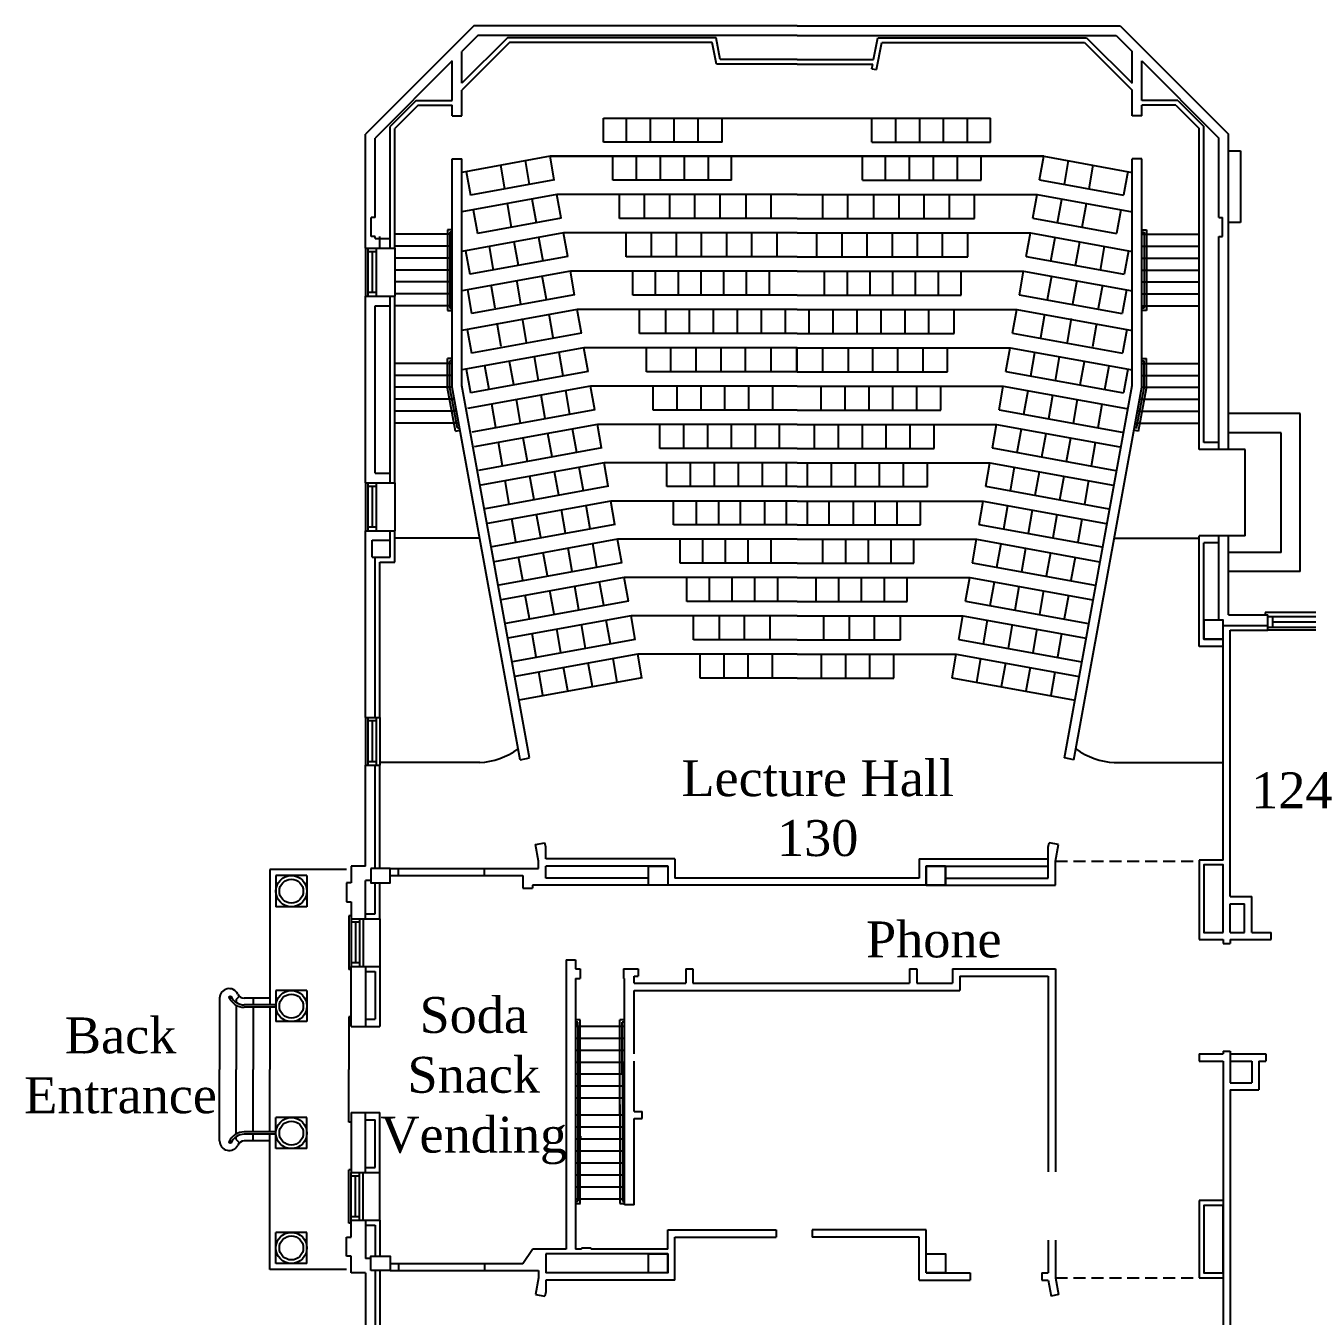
# Model space of a CAD drawing. Extents: x 214 to 3024, y 95 to 2621.
# Drawn here: x 214 to 1284, y 1152 to 2230 of the extents above; entities that cross this region are included whole.
import ezdxf

# ---------------------------------------------------------------- set-up
doc = ezdxf.new("R2010")
doc.units = 0
doc.header["$LTSCALE"] = 40
doc.header["$MEASUREMENT"] = 0
doc.linetypes.add('HIDDEN', pattern=[0.375, 0.25, -0.125])
doc.layers.get('0').update_dxf_attribs({"linetype": 'CONTINUOUS'})
for name, color, linetype in [('A-FLOR-STRS', 1, 'CONTINUOUS'), ('A-GLAZ', 4, 'CONTINUOUS'), ('A-STRS-RAIL', 1, 'CONTINUOUS'), ('A-WALL', 14, 'CONTINUOUS'), ('S-COLS', 7, 'CONTINUOUS')]:
    doc.layers.add(name, color=color, linetype=linetype)
doc.styles.add('SIMPLEX', font='simplex', dxfattribs={"height": 23})

# ---------------------------------------------------------------- blocks, each defined once
blk = doc.blocks.new('WDO')
at = {"layer": 'A-GLAZ'}
for p, q in [((2696.3, 464.4), (2694.4, 464.4)), ((2696.3, 405.8), (2696.3, 464.4)), ((2681.4, 408.1), (2681.4, 462.1)), ((2683.6, 408.1), (2683.6, 462.1)), ((2683.6, 458.1), (2692.6, 458.1)), ((2688.1, 412.1), (2688.1, 458.1)), ((2692.6, 408.1), (2692.6, 462.1)), ((2683.6, 412.1), (2692.6, 412.1)), ((2694.4, 405.8), (2696.3, 405.8))]:
    blk.add_line(p, q, dxfattribs=at)
at = {"layer": 'A-WALL'}
for p, q in [((2681.4, 462.1), (2694.4, 462.1)), ((2681.4, 408.1), (2694.4, 408.1))]:
    blk.add_line(p, q, dxfattribs=at)

msp = doc.modelspace()

# ---------------------------------------------------------------- linework, layer by layer
msp.add_line((628.9, 1196), (636.9, 1208))
at = {"layer": 'A-FLOR-STRS'}
for p, q in [((565.9, 2056), (521.9, 2056)), ((569.9, 2056), (552, 2056)), ((1145.9, 2056), (1193.9, 2056)), ((569.9, 2046), (521.9, 2046)), ((1145.9, 2046), (1193.9, 2046)), ((569.9, 2036), (521.9, 2036)), ((1145.9, 2036), (1193.9, 2036)), ((569.9, 2026), (521.9, 2026)), ((1145.9, 2026), (1193.9, 2026)), ((569.9, 2016), (521.9, 2016)), ((569.9, 2006), (521.9, 2006)), ((1145.9, 2016), (1193.9, 2016)), ((1145.9, 2006), (1193.9, 2006)), ((569.9, 1996), (521.9, 1996)), ((1145.9, 1996), (1193.9, 1996)), ((569.9, 1948), (521.9, 1948)), ((1145.9, 1948), (1193.9, 1948)), ((569.9, 1938), (521.9, 1938)), ((1145.9, 1938), (1193.9, 1938)), ((569.9, 1928), (521.9, 1928)), ((1145.9, 1928), (1193.9, 1928)), ((571.7, 1918), (521.9, 1918)), ((1144.1, 1918), (1193.9, 1918)), ((573.5, 1908), (521.9, 1908)), ((575.3, 1898), (521.9, 1898)), ((1140.4, 1898), (1193.9, 1898)), ((1142.3, 1908), (1193.9, 1908)), ((1278.4, 1906), (1218.4, 1906)), ((1278.4, 1774), (1278.4, 1906)), ((1262.4, 1890), (1218.4, 1890)), ((1262.4, 1790), (1262.4, 1890)), ((1232.4, 1876), (1218.4, 1876)), ((1232.4, 1804), (1232.4, 1876)), ((592.8, 1802), (521.9, 1802)), ((1123, 1802), (1193.9, 1802)), ((1232.4, 1804), (1218.4, 1804)), ((1262.4, 1790), (1218.4, 1790)), ((1278.4, 1774), (1218.4, 1774)), ((592.8, 1614.6), (509.4, 1614.6)), ((1123, 1614.6), (1213.9, 1614.6)), ((375.4, 1417.6), (375.4, 1358)), ((417.4, 1417.6), (396, 1417.6)), ((403.4, 1417.6), (403.4, 1412)), ((389.4, 1411.7), (389.4, 1358)), ((403.4, 1410), (403.4, 1358)), ((676.7, 1399.5), (672.9, 1399.5)), ((674.7, 1397.5), (672.9, 1397.5)), ((713.9, 1394), (672.9, 1394)), ((713.9, 1384), (672.9, 1384)), ((713.9, 1374), (672.9, 1374)), ((713.9, 1364), (672.9, 1364)), ((375.4, 1298.3), (375.4, 1358)), ((389.4, 1304.3), (389.4, 1358)), ((403.4, 1305.9), (403.4, 1358)), ((713.9, 1354), (672.9, 1354)), ((713.9, 1344), (672.9, 1344)), ((713.9, 1334), (672.9, 1334)), ((672.9, 1320), (713.9, 1320)), ((672.9, 1310), (713.9, 1310)), ((417.4, 1298.3), (396, 1298.3)), ((403.4, 1298.3), (403.4, 1303.9)), ((672.9, 1300), (713.9, 1300)), ((672.9, 1296.9), (672.9, 1208)), ((672.9, 1290), (713.9, 1290)), ((672.9, 1280), (713.9, 1280)), ((672.9, 1270), (713.9, 1270)), ((672.9, 1260), (713.9, 1260)), ((672.9, 1250), (713.9, 1250))]:
    msp.add_line(p, q, dxfattribs=at)
for centre, radius, start, end in [((590, 1673.2), 58.7, 272.7325, 306.3663), ((1125.8, 1673.2), 58.7, 233.6337, 267.2675), ((1125.8, 1673.2), 58.7, 233.6337, 267.2675), ((383.4, 1417.6), 8, 25.3769, 180), ((383.4, 1298.3), 8, 180, 334.6231)]:
    msp.add_arc(centre, radius, start, end, dxfattribs=at)
at = {"layer": 'A-GLAZ'}
for p, q in [((497.4, 2044.2), (497.4, 2004.2)), ((499.4, 2044.2), (499.4, 2004.2)), ((506.4, 2041.2), (499.4, 2041.2)), ((502.9, 2041.2), (502.9, 2007.2)), ((506.4, 2044.2), (506.4, 2004.2)), ((521.9, 2044.2), (521.9, 2004.2)), ((506.4, 2007.2), (499.4, 2007.2)), ((497.4, 1848.2), (497.4, 1808.2)), ((499.4, 1848.2), (499.4, 1808.2)), ((506.4, 1845.2), (499.4, 1845.2)), ((502.9, 1845.2), (502.9, 1811.2)), ((506.4, 1848.2), (506.4, 1808.2)), ((521.9, 1848.2), (521.9, 1808.2)), ((506.4, 1811.2), (499.4, 1811.2)), ((497.4, 1652.2), (497.4, 1612.2)), ((499.4, 1652.2), (499.4, 1612.2)), ((506.4, 1652.2), (506.4, 1612.2)), ((509.4, 1652.2), (509.4, 1612.2)), ((506.4, 1649.2), (499.4, 1649.2)), ((502.9, 1649.2), (502.9, 1615.2)), ((506.4, 1615.2), (499.4, 1615.2)), ((483.4, 1486.3), (483.4, 1441.6)), ((485.4, 1486.3), (483.4, 1486.3)), ((485.4, 1484), (485.4, 1444)), ((492.4, 1481), (485.4, 1481)), ((488.9, 1481), (488.9, 1447)), ((492.4, 1484), (492.4, 1444)), ((495.4, 1484), (495.4, 1444)), ((509.4, 1484), (509.4, 1444)), ((492.4, 1447), (485.4, 1447)), ((485.4, 1441.6), (483.4, 1441.6)), ((483.4, 1229.6), (483.4, 1274.3)), ((485.4, 1274.3), (483.4, 1274.3)), ((485.4, 1232), (485.4, 1272)), ((492.4, 1269), (485.4, 1269)), ((488.9, 1235), (488.9, 1269)), ((492.4, 1232), (492.4, 1272)), ((495.4, 1232), (495.4, 1272)), ((509.4, 1232), (509.4, 1272)), ((485.4, 1229.6), (483.4, 1229.6)), ((492.4, 1235), (485.4, 1235))]:
    msp.add_line(p, q, dxfattribs=at)
at = {"layer": 'A-STRS-RAIL'}
for p, q in [((565.9, 2059.7), (565.9, 1992.2)), ((569.9, 2059.7), (565.9, 2059.7)), ((1145.9, 2059.7), (1149.9, 2059.7)), ((1149.9, 2059.7), (1149.9, 1992.2)), ((565.9, 2057.7), (565.9, 1994.2)), ((567.9, 2057.7), (567.9, 1994.2)), ((569.9, 2057.7), (567.9, 2057.7)), ((1145.9, 2057.7), (1147.9, 2057.7)), ((1147.9, 2057.7), (1147.9, 1994.2)), ((1149.9, 2057.7), (1149.9, 1994.2)), ((565.9, 1992.2), (569.9, 1992.2)), ((567.9, 1994.2), (569.9, 1994.2)), ((1147.9, 1994.2), (1145.9, 1994.2)), ((1149.9, 1992.2), (1145.9, 1992.2)), ((565.9, 1928), (565.9, 1952.1)), ((569.9, 1952.1), (565.9, 1952.1)), ((1145.9, 1952.1), (1149.9, 1952.1)), ((1149.9, 1928), (1149.9, 1952.1)), ((567.9, 1928), (567.9, 1950.1)), ((569.9, 1950.1), (567.9, 1950.1)), ((1145.9, 1950.1), (1147.9, 1950.1)), ((1147.9, 1928), (1147.9, 1950.1)), ((572.5, 1891.4), (566, 1927.3)), ((574.1, 1893.8), (567.9, 1927.6)), ((1141.7, 1893.8), (1147.9, 1927.6)), ((1143.3, 1891.4), (1149.8, 1927.3)), ((572.5, 1891.4), (576.4, 1892.2)), ((574.1, 1893.8), (576, 1894.1)), ((1143.3, 1891.4), (1139.4, 1892.2)), ((1141.7, 1893.8), (1139.7, 1894.1)), ((389.4, 1416.4), (392, 1419.2)), ((389.4, 1416.4), (389.4, 1414)), ((422.4, 1412), (396, 1412)), ((422.4, 1410), (396, 1410)), ((674.7, 1394), (674.7, 1397.5)), ((674.9, 1394), (674.9, 1248)), ((676.7, 1246), (676.7, 1399.5)), ((709.9, 1320), (709.9, 1399.5)), ((713.9, 1399.5), (709.9, 1399.5)), ((711.9, 1354.7), (711.9, 1397.5)), ((713.9, 1397.5), (711.9, 1397.5)), ((712, 1364), (712, 1248)), ((710, 1328.7), (710, 1246)), ((422.4, 1305.9), (396, 1305.9)), ((389.4, 1299.5), (389.4, 1301.9)), ((389.4, 1299.5), (392, 1296.7)), ((422.4, 1303.9), (396, 1303.9)), ((672.9, 1248), (674.9, 1248)), ((672.9, 1246), (676.9, 1246)), ((710, 1246), (713.9, 1246)), ((712, 1248), (713.9, 1248))]:
    msp.add_line(p, q, dxfattribs=at)
for centre in [(384.3, 1418.4), (384.3, 1297.5)]:
    msp.add_circle(centre, 1, dxfattribs=at)
for centre, radius, start, end in [((396, 1424), 14, 205.3769, 270), ((396, 1424), 12, 205.3769, 270), ((396, 1423.6), 6, 205.3769, 270), ((396, 1291.9), 14, 90, 154.6231), ((396, 1291.9), 12, 90, 154.6231), ((396, 1292.3), 6, 90, 154.6231)]:
    msp.add_arc(centre, radius, start, end, dxfattribs=at)
at = {"layer": 'A-WALL'}
for p, q in [((587.9, 2230), (497.4, 2139.6)), ((591.2, 2222), (577.9, 2208.7)), ((857.9, 2230), (587.9, 2230)), ((857.9, 2222), (591.2, 2222)), ((857.9, 2230), (1127.9, 2230)), ((857.9, 2222), (1124.6, 2222)), ((1124.6, 2222), (1137.9, 2208.7)), ((1127.9, 2230), (1218.4, 2139.6)), ((616, 2220), (577.9, 2182)), ((617.6, 2216), (577.9, 2176.3)), ((790.4, 2220), (616, 2220)), ((787.1, 2216), (617.6, 2216)), ((790.5, 2198), (787.1, 2216)), ((793.8, 2202), (790.4, 2220)), ((921.9, 2202), (925.4, 2220)), ((924.3, 2193.4), (928.7, 2216)), ((925.4, 2220), (1099.8, 2220)), ((928.7, 2216), (1098.2, 2216)), ((1098.2, 2216), (1137.9, 2176.3)), ((1099.8, 2220), (1137.9, 2182)), ((569.9, 2200.7), (505.4, 2136.2)), ((569.9, 2167.7), (569.9, 2200.7)), ((577.9, 2182), (577.9, 2208.7)), ((857.9, 2202), (793.8, 2202)), ((857.9, 2202), (921.9, 2202)), ((1137.9, 2182), (1137.9, 2208.7)), ((1145.9, 2200.7), (1210.4, 2136.2)), ((1145.9, 2167.7), (1145.9, 2200.7)), ((857.9, 2198), (790.5, 2198)), ((857.9, 2198), (921.2, 2198)), ((920.4, 2194.1), (921.2, 2198)), ((920.4, 2194.1), (924.3, 2193.4)), ((539.7, 2167.7), (517.9, 2145.9)), ((539.7, 2167.7), (569.9, 2167.7)), ((577.9, 2154.9), (577.9, 2176.3)), ((1137.9, 2154.9), (1137.9, 2176.3)), ((1176.1, 2167.7), (1145.9, 2167.7)), ((1176.1, 2167.7), (1197.9, 2145.9)), ((541.4, 2163.7), (521.9, 2144.3)), ((541.4, 2163.7), (569.9, 2163.7)), ((569.9, 2154.9), (569.9, 2163.7)), ((1145.9, 2154.9), (1145.9, 2163.7)), ((1174.4, 2163.7), (1145.9, 2163.7)), ((1174.4, 2163.7), (1193.9, 2144.3)), ((517.9, 2044.2), (517.9, 2145.9)), ((569.9, 2154.9), (577.9, 2154.9)), ((1145.9, 2154.9), (1137.9, 2154.9)), ((1197.9, 1882), (1197.9, 2145.9)), ((497.4, 2044.2), (497.4, 2139.6)), ((505.4, 2070), (505.4, 2136.2)), ((521.9, 2044.2), (521.9, 2144.3)), ((1193.9, 1876), (1193.9, 2144.3)), ((1210.4, 2070), (1210.4, 2136.2)), ((1218.4, 1876), (1218.4, 2139.6)), ((1218.4, 2125.7), (1228.4, 2125.7)), ((1228.4, 2125.7), (1228.4, 2065.7)), ((569.9, 2118.9), (577.9, 2118.9)), ((1145.9, 2118.9), (1137.9, 2118.9)), ((505.4, 2070), (502.2, 2070)), ((502.2, 2054), (502.2, 2070)), ((1210.4, 2070), (1213.5, 2070)), ((1213.5, 2054), (1213.5, 2070)), ((1228.4, 2065.7), (1218.4, 2065.7)), ((505.4, 2054), (502.2, 2054)), ((505.4, 2052.2), (505.4, 2054)), ((505.4, 2052.2), (517.9, 2052.2)), ((509.4, 2044.2), (509.4, 2054)), ((1210.4, 1876), (1210.4, 2054)), ((1210.4, 2054), (1213.5, 2054)), ((497.4, 2044.2), (521.9, 2044.2)), ((497.4, 1848.2), (497.4, 2004.2)), ((497.4, 2004.2), (521.9, 2004.2)), ((505.4, 1856.2), (505.4, 1996.2)), ((505.4, 1996.2), (517.9, 1996.2)), ((517.9, 1848.2), (517.9, 2004.2)), ((521.9, 1848.2), (521.9, 2004.2)), ((626.5, 1616.8), (569.9, 1928)), ((634.3, 1618.3), (577.8, 1929.4)), ((1081.4, 1618.3), (1138, 1929.4)), ((1089.3, 1616.8), (1145.9, 1928)), ((1218.4, 1876), (1193.9, 1876)), ((1210.4, 1882), (1197.9, 1882)), ((505.4, 1856.2), (517.9, 1856.2)), ((497.4, 1848.2), (521.9, 1848.2)), ((497.4, 1652.2), (497.4, 1808.2)), ((497.4, 1808.2), (521.9, 1808.2)), ((517.9, 1786), (517.9, 1808.2)), ((521.9, 1782), (521.9, 1808.2)), ((1193.9, 1711.5), (1193.9, 1804)), ((1218.4, 1804), (1193.9, 1804)), ((1210.4, 1733.5), (1210.4, 1804)), ((1218.4, 1738), (1218.4, 1804)), ((502.9, 1800.2), (517.9, 1800.2)), ((502.9, 1786), (502.9, 1800.2)), ((1197.9, 1717.5), (1197.9, 1798)), ((1210.4, 1798), (1197.9, 1798)), ((502.9, 1786), (517.9, 1786)), ((505.4, 1652.2), (505.4, 1786)), ((509.4, 1652.2), (509.4, 1782)), ((509.4, 1782), (521.9, 1782)), ((1218.4, 1738), (1251.4, 1738)), ((1213.9, 1729), (1251.4, 1729)), ((1213.9, 1717.5), (1213.9, 1729)), ((1213.9, 1717.5), (1197.9, 1717.5)), ((1213.9, 1533), (1213.9, 1725)), ((1219.9, 1502.5), (1219.9, 1725)), ((1219.9, 1725), (1251.4, 1725)), ((1213.9, 1711.5), (1193.9, 1711.5)), ((497.4, 1652.2), (509.4, 1652.2)), ((626.5, 1616.8), (634.3, 1618.3)), ((1089.3, 1616.8), (1081.4, 1618.3)), ((497.4, 1528), (497.4, 1612.2)), ((497.4, 1612.2), (509.4, 1612.2)), ((505.4, 1526), (505.4, 1612.2)), ((509.4, 1526), (509.4, 1612.2)), ((639.3, 1546), (647.2, 1547.4)), ((641.9, 1532), (639.3, 1546)), ((647.9, 1543.7), (647.2, 1547.4)), ((647.9, 1534), (647.9, 1543.7)), ((1067.9, 1543.7), (1068.6, 1547.4)), ((1067.9, 1518), (1067.9, 1543.7)), ((1076.4, 1546), (1068.6, 1547.4)), ((1073.9, 1532), (1076.4, 1546)), ((641.9, 1526), (641.9, 1532)), ((755.9, 1534), (647.9, 1534)), ((755.9, 1534), (755.9, 1518)), ((959.9, 1534), (1067.9, 1534)), ((959.9, 1534), (959.9, 1518)), ((1073.9, 1512), (1073.9, 1532)), ((1193.9, 1533), (1193.9, 1466.5)), ((1213.9, 1533), (1193.9, 1533)), ((417.4, 1525), (417.4, 1412)), ((481.4, 1525), (417.4, 1525)), ((497.4, 1528), (485.4, 1528)), ((485.4, 1528), (485.4, 1514)), ((517.9, 1526), (524.8, 1526)), ((524.8, 1526), (641.9, 1526)), ((524.8, 1520), (524.8, 1526)), ((596.8, 1520), (596.8, 1526)), ((749.9, 1528), (647.9, 1528)), ((647.9, 1518), (647.9, 1528)), ((965.9, 1528), (1067.9, 1528)), ((965.9, 1528), (965.9, 1512)), ((1197.9, 1529), (1197.9, 1472.5)), ((1213.9, 1529), (1197.9, 1529)), ((1213.9, 1472.5), (1213.9, 1529)), ((448.4, 1520), (422.4, 1520)), ((422.4, 1520), (422.4, 1494)), ((448.4, 1520), (448.4, 1494)), ((485.4, 1514), (481.4, 1514)), ((481.4, 1514), (481.4, 1498)), ((497.4, 1484), (497.4, 1516)), ((501.9, 1516), (497.4, 1516)), ((505.4, 1488), (505.4, 1514)), ((509.4, 1484), (509.4, 1514)), ((517.9, 1520), (524.8, 1520)), ((524.8, 1520), (628.9, 1520)), ((628.9, 1520), (628.9, 1509.6)), ((628.9, 1509.6), (636.9, 1509.6)), ((733.9, 1512), (636.9, 1512)), ((636.9, 1512), (636.9, 1509.6)), ((733.9, 1518), (647.9, 1518)), ((965.9, 1512), (749.9, 1512)), ((959.9, 1518), (755.9, 1518)), ((981.9, 1518), (1067.9, 1518)), ((981.9, 1512), (1073.9, 1512)), ((1219.9, 1502.5), (1237.9, 1502.5)), ((1237.9, 1472.5), (1237.9, 1502.5)), ((448.4, 1494), (422.4, 1494)), ((481.4, 1498), (485.4, 1498)), ((485.4, 1498), (485.4, 1484)), ((497.4, 1488), (505.4, 1488)), ((1219.9, 1496.5), (1231.9, 1496.5)), ((1219.9, 1472.5), (1219.9, 1496.5)), ((1231.9, 1472.5), (1231.9, 1496.5)), ((485.4, 1484), (509.4, 1484)), ((1193.9, 1466.5), (1213.9, 1466.5)), ((1197.9, 1472.5), (1213.9, 1472.5)), ((1213.9, 1466.5), (1213.9, 1463.3)), ((1219.9, 1472.5), (1231.9, 1472.5)), ((1219.9, 1466.5), (1254, 1466.5)), ((1219.9, 1466.5), (1219.9, 1463.3)), ((1237.9, 1472.5), (1254, 1472.5)), ((1254, 1466.5), (1254, 1472.5)), ((1213.9, 1463.3), (1219.9, 1463.3)), ((664.9, 1449.6), (664.9, 1208)), ((664.9, 1449.6), (672.9, 1449.6)), ((672.9, 1449.6), (672.9, 1442.1)), ((485.4, 1394), (485.4, 1444)), ((485.4, 1444), (509.4, 1444)), ((497.4, 1444), (497.4, 1394)), ((497.4, 1440), (505.4, 1440)), ((505.4, 1440), (505.4, 1400)), ((509.4, 1444), (509.4, 1394)), ((672.9, 1442.1), (676.8, 1442.1)), ((672.9, 1434.1), (672.9, 1296.5)), ((672.9, 1434.1), (676.8, 1434.1)), ((676.8, 1442.1), (676.8, 1434.1)), ((712.8, 1442.1), (712.8, 1434.1)), ((712.8, 1442.1), (725.2, 1442.1)), ((712.8, 1434.1), (713.9, 1434.1)), ((713.9, 1244.8), (713.9, 1434.1)), ((721.9, 1436.1), (725.2, 1436.1)), ((721.9, 1436.1), (725.2, 1436.1)), ((721.9, 1430.1), (721.9, 1436.1)), ((725.2, 1442.1), (725.2, 1436.1)), ((764.9, 1442.1), (770.9, 1442.1)), ((764.9, 1442.1), (764.9, 1430.1)), ((770.9, 1442.1), (770.9, 1430.1)), ((951.9, 1442.1), (957.9, 1442.1)), ((951.9, 1442.1), (951.9, 1430.1)), ((957.9, 1442.1), (957.9, 1430.1)), ((987.9, 1442.1), (1073.9, 1442.1)), ((987.9, 1442.1), (987.9, 1430.1)), ((993.9, 1436.1), (1067.9, 1436.1)), ((993.9, 1436.1), (993.9, 1424.1)), ((1067.9, 1436.1), (1067.9, 1272.4)), ((1073.9, 1442.1), (1073.9, 1272.4)), ((422.4, 1424), (422.4, 1398)), ((448.4, 1424), (422.4, 1424)), ((448.4, 1424), (448.4, 1398)), ((721.9, 1430.1), (764.9, 1430.1)), ((721.9, 1371), (721.9, 1424.1)), ((721.9, 1424.1), (993.9, 1424.1)), ((770.9, 1430.1), (951.9, 1430.1)), ((957.9, 1430.1), (987.9, 1430.1)), ((417.4, 1410), (417.4, 1358)), ((483.3, 1402.1), (483.3, 1358)), ((485.4, 1402.1), (483.3, 1402.1)), ((448.4, 1398), (422.4, 1398)), ((485.4, 1394), (509.4, 1394)), ((485.4, 1394), (509.4, 1394)), ((497.4, 1400), (505.4, 1400)), ((1193.9, 1371), (1213.9, 1371)), ((1193.9, 1371), (1193.9, 1365)), ((1213.9, 1373.3), (1219.9, 1373.3)), ((1213.9, 1373.3), (1213.9, 1371)), ((1219.9, 1373.3), (1219.9, 1347)), ((1219.9, 1371), (1249.5, 1371)), ((1249.5, 1371), (1249.5, 1365)), ((721.9, 1323), (721.9, 1365)), ((1193.9, 1365), (1213.9, 1365)), ((1213.9, 1365), (1213.9, 1004.5)), ((1219.9, 1365), (1237.9, 1365)), ((1237.9, 1365), (1237.9, 1347)), ((1243.9, 1365), (1243.9, 1341)), ((1243.9, 1365), (1249.5, 1365)), ((417.4, 1305.9), (417.4, 1358)), ((483.3, 1313.9), (483.3, 1358)), ((709.9, 1353.5), (709.9, 1355.3)), ((1219.9, 1347), (1237.9, 1347)), ((1219.9, 1341), (1219.9, 991)), ((1219.9, 1341), (1243.9, 1341)), ((448.4, 1317.9), (422.4, 1317.9)), ((422.4, 1291.9), (422.4, 1317.9)), ((448.4, 1291.9), (448.4, 1317.9)), ((485.4, 1322), (485.4, 1272)), ((485.4, 1322), (509.4, 1322)), ((497.4, 1272), (497.4, 1322)), ((497.4, 1316), (505.4, 1316)), ((505.4, 1276), (505.4, 1316)), ((509.4, 1272), (509.4, 1322)), ((721.9, 1323), (728.4, 1323)), ((721.9, 1244.8), (721.9, 1317)), ((721.9, 1317), (728.4, 1317)), ((728.4, 1317), (728.4, 1323)), ((485.4, 1313.9), (483.3, 1313.9)), ((417.4, 1190.9), (417.4, 1303.9)), ((676.9, 1302.2), (676.9, 1300.3)), ((448.4, 1291.9), (422.4, 1291.9)), ((497.4, 1276), (505.4, 1276)), ((485.4, 1272), (509.4, 1272)), ((721.9, 1244.8), (713.9, 1244.8)), ((1193.9, 1248.5), (1193.9, 1184)), ((1213.9, 1248.5), (1193.9, 1248.5)), ((1197.9, 1244.5), (1197.9, 1188)), ((1213.9, 1244.5), (1197.9, 1244.5)), ((485.4, 1232), (509.4, 1232)), ((485.4, 1218), (485.4, 1232)), ((497.4, 1232), (497.4, 1200)), ((509.4, 1232), (509.4, 1202)), ((448.4, 1221.9), (422.4, 1221.9)), ((422.4, 1195.9), (422.4, 1221.9)), ((448.4, 1195.9), (448.4, 1221.9)), ((497.4, 1228), (505.4, 1228)), ((505.4, 1228), (505.4, 1202)), ((749.9, 1224), (840.6, 1224)), ((749.9, 1208), (749.9, 1224)), ((840.6, 1224), (840.6, 1218)), ((965.9, 1224), (870.6, 1224)), ((870.6, 1224), (870.6, 1218)), ((965.9, 1188), (965.9, 1224)), ((481.4, 1218), (485.4, 1218)), ((481.4, 1202), (481.4, 1218)), ((664.9, 1208), (636.9, 1208)), ((677.9, 1208), (672.9, 1208)), ((685.9, 1208.8), (677.9, 1208.8)), ((677.9, 1208), (677.9, 1208.8)), ((685.9, 1208), (685.9, 1208.8)), ((749.9, 1208), (685.9, 1208)), ((755.9, 1182), (755.9, 1218)), ((755.9, 1218), (840.6, 1218)), ((959.9, 1218), (870.6, 1218)), ((959.9, 1182), (959.9, 1218)), ((1067.9, 1215.3), (1067.9, 1188)), ((1073.9, 1215.3), (1073.9, 1184)), ((485.4, 1202), (481.4, 1202)), ((485.4, 1188), (485.4, 1202)), ((501.9, 1200), (497.4, 1200)), ((749.9, 1204), (647.9, 1204)), ((647.9, 1204), (647.9, 1188)), ((749.9, 1188), (749.9, 1204)), ((481.4, 1190.9), (417.4, 1190.9)), ((448.4, 1195.9), (422.4, 1195.9)), ((497.4, 1188), (485.4, 1188)), ((497.4, 1188), (497.4, 1103.8)), ((505.4, 1190), (505.4, 1103.8)), ((509.4, 1190), (509.4, 1103.8)), ((517.9, 1196), (524.8, 1196)), ((517.9, 1190), (524.8, 1190)), ((524.8, 1196), (524.8, 1190)), ((524.8, 1196), (628.9, 1196)), ((524.8, 1190), (641.9, 1190)), ((596.8, 1196), (596.8, 1190)), ((641.9, 1190), (641.9, 1184)), ((749.9, 1188), (647.9, 1188)), ((965.9, 1188), (1002.5, 1188)), ((1002.5, 1188), (1002.5, 1182)), ((1062.6, 1188), (1062.6, 1182)), ((1062.6, 1188), (1067.9, 1188)), ((1197.9, 1188), (1213.9, 1188)), ((641.9, 1184), (639.3, 1170)), ((755.9, 1182), (647.9, 1182)), ((647.9, 1182), (647.9, 1172.2)), ((959.9, 1182), (1002.5, 1182)), ((1062.6, 1182), (1067.9, 1182)), ((1067.9, 1182), (1070.4, 1168.6)), ((1073.9, 1184), (1076.4, 1170)), ((1193.9, 1184), (1213.9, 1184)), ((639.3, 1170), (647.2, 1168.5)), ((647.9, 1172.2), (647.2, 1168.5)), ((1076.4, 1170), (1070.4, 1168.6))]:
    msp.add_line(p, q, dxfattribs=at)
at = {"layer": 'A-WALL', "color": 7}
for p, q in [((696.1, 2152.8), (1019.6, 2152.8)), ((696.1, 2132.8), (696.1, 2152.8)), ((715.4, 2132.8), (715.4, 2152.8)), ((735.4, 2132.8), (735.4, 2152.8)), ((755.4, 2132.8), (755.4, 2152.8)), ((775.4, 2132.8), (775.4, 2152.8)), ((795.4, 2132.8), (795.4, 2152.8)), ((920.4, 2132.8), (920.4, 2152.8)), ((940.4, 2132.8), (940.4, 2152.8)), ((960.4, 2132.8), (960.4, 2152.8)), ((980.4, 2132.8), (980.4, 2152.8)), ((1000.4, 2132.8), (1000.4, 2152.8)), ((1019.6, 2132.8), (1019.6, 2152.8)), ((795.4, 2132.8), (696.1, 2132.8)), ((920.4, 2132.8), (1019.6, 2132.8)), ((569.9, 1928), (569.9, 2118.9)), ((651.7, 2121), (577.9, 2107.6)), ((651.7, 2121), (577.9, 2107.6)), ((577.9, 1928.7), (577.9, 2118.9)), ((613.8, 2093.8), (610.3, 2113.7)), ((634.5, 2097.5), (631, 2117.4)), ((1064.1, 2121), (651.7, 2121)), ((651.7, 2121), (1064.1, 2121)), ((655.1, 2101.3), (651.7, 2121)), ((703.9, 2101), (703.9, 2121)), ((723.9, 2101), (723.9, 2121)), ((743.9, 2101), (743.9, 2121)), ((763.9, 2101), (763.9, 2121)), ((783.9, 2101), (783.9, 2121)), ((803.2, 2101), (803.2, 2121)), ((912.6, 2101), (912.6, 2121)), ((931.9, 2101), (931.9, 2121)), ((951.9, 2101), (951.9, 2121)), ((971.9, 2101), (971.9, 2121)), ((991.9, 2101), (991.9, 2121)), ((1011.9, 2101), (1011.9, 2121)), ((1060.6, 2101.3), (1064.1, 2121)), ((1064.1, 2121), (1137.9, 2107.6)), ((1064.1, 2121), (1137.9, 2107.6)), ((1081.3, 2097.5), (1084.8, 2117.4)), ((1102, 2093.8), (1105.5, 2113.7)), ((1137.9, 1928.7), (1137.9, 2118.9)), ((1145.9, 1928), (1145.9, 2118.9)), ((581.5, 2108.2), (585, 2088.6)), ((1134.3, 2108.2), (1130.7, 2088.6)), ((655.2, 2101.3), (585, 2088.6)), ((803.2, 2101), (703.9, 2101)), ((912.6, 2101), (1011.9, 2101)), ((1060.5, 2101.3), (1130.7, 2088.6)), ((657.3, 2089), (577.9, 2074.6)), ((657.3, 2089), (577.9, 2074.6)), ((619.4, 2061.8), (616, 2081.5)), ((640.1, 2065.5), (636.6, 2085.2)), ((857.9, 2089), (657.3, 2089)), ((857.9, 2089), (657.3, 2089)), ((660.8, 2069.3), (657.3, 2089)), ((709.6, 2069), (709.6, 2089)), ((730.6, 2069), (730.6, 2089)), ((751.6, 2069), (751.6, 2089)), ((772.6, 2069), (772.6, 2089)), ((793.6, 2069), (793.6, 2089)), ((815.4, 2069), (815.4, 2089)), ((836.4, 2069), (836.4, 2089)), ((857.9, 2089), (1058.5, 2089)), ((857.9, 2089), (1058.5, 2089)), ((879.4, 2069), (879.4, 2089)), ((900.4, 2069), (900.4, 2089)), ((922.2, 2069), (922.2, 2089)), ((943.2, 2069), (943.2, 2089)), ((964.2, 2069), (964.2, 2089)), ((985.2, 2069), (985.2, 2089)), ((1006.2, 2069), (1006.2, 2089)), ((1055, 2069.3), (1058.5, 2089)), ((1058.5, 2089), (1137.9, 2074.6)), ((1058.5, 2089), (1137.9, 2074.6)), ((1075.7, 2065.5), (1079.1, 2085.2)), ((1096.3, 2061.8), (1099.8, 2081.5)), ((587.3, 2076.3), (590.9, 2056.6)), ((1128.5, 2076.3), (1124.9, 2056.6)), ((660.9, 2069.3), (590.9, 2056.6)), ((857.9, 2069), (709.6, 2069)), ((857.9, 2069), (1006.2, 2069)), ((1054.9, 2069.3), (1124.9, 2056.6)), ((662.9, 2057), (577.9, 2041.5)), ((662.9, 2057), (577.9, 2041.5)), ((625.1, 2029.8), (621.6, 2049.5)), ((645.7, 2033.5), (642.3, 2053.2)), ((857.9, 2057), (662.9, 2057)), ((857.9, 2057), (662.9, 2057)), ((666.4, 2037.3), (662.9, 2057)), ((715.2, 2037), (715.2, 2057)), ((736.2, 2037), (736.2, 2057)), ((757.2, 2037), (757.2, 2057)), ((778.2, 2037), (778.2, 2057)), ((799.2, 2037), (799.2, 2057)), ((820.2, 2037), (820.2, 2057)), ((841.2, 2037), (841.2, 2057)), ((857.9, 2057), (1052.9, 2057)), ((857.9, 2057), (1052.9, 2057)), ((874.6, 2037), (874.6, 2057)), ((895.6, 2037), (895.6, 2057)), ((916.6, 2037), (916.6, 2057)), ((937.6, 2037), (937.6, 2057)), ((958.6, 2037), (958.6, 2057)), ((979.6, 2037), (979.6, 2057)), ((1000.6, 2037), (1000.6, 2057)), ((1049.4, 2037.3), (1052.9, 2057)), ((1052.9, 2057), (1137.9, 2041.5)), ((1052.9, 2057), (1137.9, 2041.5)), ((1070.1, 2033.5), (1073.5, 2053.2)), ((1090.7, 2029.8), (1094.2, 2049.5)), ((581, 2042.1), (584.6, 2022.4)), ((604.4, 2026), (600.9, 2045.7)), ((1111.4, 2026), (1114.8, 2045.7)), ((1134.8, 2042.1), (1131.2, 2022.4)), ((666.5, 2037.3), (584.6, 2022.4)), ((857.9, 2037), (715.2, 2037)), ((857.9, 2037), (1000.6, 2037)), ((1049.3, 2037.3), (1131.2, 2022.4)), ((668.6, 2025), (577.9, 2008.5)), ((668.6, 2025), (577.9, 2008.5)), ((627.2, 1997.8), (623.8, 2017.5)), ((648.5, 2001.5), (645.1, 2021.2)), ((857.9, 2025), (668.6, 2025)), ((857.9, 2025), (668.6, 2025)), ((672, 2005.3), (668.6, 2025)), ((720.8, 2005), (720.8, 2025)), ((739.8, 2005), (739.8, 2025)), ((758.8, 2005), (758.8, 2025)), ((777.8, 2005), (777.8, 2025)), ((796.8, 2005), (796.8, 2025)), ((815.8, 2005), (815.8, 2025)), ((834.8, 2005), (834.8, 2025)), ((857.9, 2025), (1047.2, 2025)), ((857.9, 2025), (1047.2, 2025)), ((881, 2005), (881, 2025)), ((900, 2005), (900, 2025)), ((919, 2005), (919, 2025)), ((938, 2005), (938, 2025)), ((957, 2005), (957, 2025)), ((976, 2005), (976, 2025)), ((995, 2005), (995, 2025)), ((1043.8, 2005.3), (1047.2, 2025)), ((1047.2, 2025), (1137.9, 2008.5)), ((1047.2, 2025), (1137.9, 2008.5)), ((1067.3, 2001.5), (1070.7, 2021.2)), ((1088.5, 1997.8), (1092, 2017.5)), ((582.5, 2009.4), (586, 1989.7)), ((605.8, 1994), (602.4, 2013.7)), ((1109.9, 1994), (1113.4, 2013.7)), ((1133.3, 2009.4), (1129.7, 1989.7)), ((672.1, 2005.3), (586, 1989.7)), ((857.9, 2005), (720.8, 2005)), ((857.9, 2005), (995, 2005)), ((1043.6, 2005.3), (1129.7, 1989.7)), ((674.2, 1993), (577.9, 1975.5)), ((674.2, 1993), (577.9, 1975.5)), ((632, 1965.8), (628.5, 1985.5)), ((654.2, 1969.5), (650.7, 1989.2)), ((857.9, 1993), (674.2, 1993)), ((677.7, 1973.3), (674.2, 1993)), ((857.9, 1993), (674.2, 1993)), ((726.4, 1973), (726.4, 1993)), ((747.9, 1993), (747.9, 1973)), ((767.9, 1993), (767.9, 1973)), ((787.9, 1993), (787.9, 1973)), ((807.9, 1993), (807.9, 1973)), ((827.9, 1993), (827.9, 1973)), ((847.9, 1993), (847.9, 1973)), ((857.9, 1993), (1041.6, 1993)), ((857.9, 1993), (1041.6, 1993)), ((867.9, 1993), (867.9, 1973)), ((887.9, 1993), (887.9, 1973)), ((907.9, 1993), (907.9, 1973)), ((927.9, 1993), (927.9, 1973)), ((947.9, 1993), (947.9, 1973)), ((967.9, 1993), (967.9, 1973)), ((989.3, 1973), (989.3, 1993)), ((1038.1, 1973.3), (1041.6, 1993)), ((1041.6, 1993), (1137.9, 1975.5)), ((1041.6, 1993), (1137.9, 1975.5)), ((1061.6, 1969.5), (1065.1, 1989.2)), ((1083.8, 1965.8), (1087.2, 1985.5)), ((582.4, 1976.3), (586, 1956.6)), ((677.8, 1973.3), (586, 1956.6)), ((610.7, 1962), (607.3, 1981.7)), ((857.9, 1973), (726.4, 1973)), ((857.9, 1973), (989.3, 1973)), ((1038, 1973.3), (1129.8, 1956.6)), ((1105.1, 1962), (1108.5, 1981.7)), ((1133.4, 1976.3), (1129.8, 1956.6)), ((679.8, 1961), (577.9, 1942.5)), ((679.8, 1961), (577.9, 1942.5)), ((642, 1933.8), (638.5, 1953.5)), ((662.6, 1937.5), (659.2, 1957.2)), ((857.9, 1961), (679.8, 1961)), ((857.9, 1961), (679.8, 1961)), ((683.3, 1941.3), (679.8, 1961)), ((732.1, 1941), (732.1, 1961)), ((752.6, 1941), (752.6, 1961)), ((773.6, 1941), (773.6, 1961)), ((794.4, 1941), (794.4, 1961)), ((814.9, 1941), (814.9, 1961)), ((836.4, 1941), (836.4, 1961)), ((857.7, 1941), (857.7, 1961)), ((857.9, 1961), (1036, 1961)), ((857.9, 1961), (1036, 1961)), ((858.1, 1941), (858.1, 1961)), ((879.4, 1941), (879.4, 1961)), ((900.9, 1941), (900.9, 1961)), ((921.4, 1941), (921.4, 1961)), ((942.2, 1941), (942.2, 1961)), ((963.2, 1941), (963.2, 1961)), ((983.7, 1941), (983.7, 1961)), ((1032.5, 1941.3), (1036, 1961)), ((1036, 1961), (1137.9, 1942.5)), ((1036, 1961), (1137.9, 1942.5)), ((1053.2, 1937.5), (1056.6, 1957.2)), ((1073.8, 1933.8), (1077.3, 1953.5)), ((581.5, 1943.1), (585.1, 1923.4)), ((683.4, 1941.3), (585.1, 1923.4)), ((600.6, 1926.3), (597.2, 1946)), ((621.3, 1930), (617.8, 1949.7)), ((857.9, 1941), (732.1, 1941)), ((857.9, 1941), (983.7, 1941)), ((1032.4, 1941.3), (1130.7, 1923.4)), ((1094.5, 1930), (1098, 1949.7)), ((1115.1, 1926.3), (1118.6, 1946)), ((1134.3, 1943.1), (1130.7, 1923.4)), ((685.4, 1929), (582.6, 1910.3)), ((685.4, 1929), (582.6, 1910.3)), ((647.6, 1901.8), (644.1, 1921.5)), ((668.2, 1905.5), (664.8, 1925.2)), ((857.9, 1929), (685.4, 1929)), ((857.9, 1929), (685.4, 1929)), ((688.9, 1909.3), (685.4, 1929)), ((737.7, 1909), (737.7, 1929)), ((757.7, 1909), (757.7, 1929)), ((777.7, 1909), (777.7, 1929)), ((797.7, 1909), (797.7, 1929)), ((817.7, 1909), (817.7, 1929)), ((837.7, 1909), (837.7, 1929)), ((857.9, 1929), (1030.3, 1929)), ((857.9, 1929), (1030.3, 1929)), ((878.1, 1909), (878.1, 1929)), ((898.1, 1909), (898.1, 1929)), ((918.1, 1909), (918.1, 1929)), ((938.1, 1909), (938.1, 1929)), ((958.1, 1909), (958.1, 1929)), ((978.1, 1909), (978.1, 1929)), ((1026.9, 1909.3), (1030.3, 1929)), ((1030.3, 1929), (1133.2, 1910.3)), ((1030.3, 1929), (1133.2, 1910.3)), ((1047.5, 1905.5), (1051, 1925.2)), ((1068.2, 1901.8), (1071.7, 1921.5)), ((689, 1909.3), (586.1, 1890.6)), ((606.3, 1894.3), (602.8, 1914)), ((626.9, 1898), (623.5, 1917.7)), ((857.9, 1909), (737.7, 1909)), ((857.9, 1909), (978.1, 1909)), ((1026.8, 1909.3), (1129.6, 1890.6)), ((1088.9, 1898), (1092.3, 1917.7)), ((1109.5, 1894.3), (1113, 1914)), ((691.1, 1897), (588.2, 1878.3)), ((691.1, 1897), (588.2, 1878.3)), ((653.2, 1869.8), (649.8, 1889.5)), ((673.9, 1873.5), (670.4, 1893.2)), ((857.9, 1897), (691.1, 1897)), ((857.9, 1897), (691.1, 1897)), ((694.5, 1877.3), (691.1, 1897)), ((743.3, 1877), (743.3, 1897)), ((763.3, 1877), (763.3, 1897)), ((783.3, 1877), (783.3, 1897)), ((803.3, 1877), (803.3, 1897)), ((823.3, 1877), (823.3, 1897)), ((843.3, 1877), (843.3, 1897)), ((857.9, 1897), (1024.7, 1897)), ((857.9, 1897), (1024.7, 1897)), ((872.5, 1877), (872.5, 1897)), ((892.5, 1877), (892.5, 1897)), ((912.5, 1877), (912.5, 1897)), ((932.5, 1877), (932.5, 1897)), ((952.5, 1877), (952.5, 1897)), ((972.5, 1877), (972.5, 1897)), ((1021.2, 1877.3), (1024.7, 1897)), ((1024.7, 1897), (1127.6, 1878.3)), ((1024.7, 1897), (1127.6, 1878.3)), ((1041.9, 1873.5), (1045.4, 1893.2)), ((1062.6, 1869.8), (1066, 1889.5)), ((694.7, 1877.3), (591.8, 1858.6)), ((611.9, 1862.3), (608.4, 1882)), ((632.6, 1866), (629.1, 1885.7)), ((857.9, 1877), (743.3, 1877)), ((857.9, 1877), (972.5, 1877)), ((1021.1, 1877.3), (1124, 1858.6)), ((1083.2, 1866), (1086.7, 1885.7)), ((1103.9, 1862.3), (1107.4, 1882)), ((696.7, 1865), (593.8, 1846.3)), ((696.7, 1865), (593.8, 1846.3)), ((658.8, 1837.8), (655.4, 1857.5)), ((679.5, 1841.5), (676, 1861.2)), ((857.9, 1865), (696.7, 1865)), ((857.9, 1865), (696.7, 1865)), ((700.2, 1845.3), (696.7, 1865)), ((749, 1845), (749, 1865)), ((769, 1845), (769, 1865)), ((789, 1845), (789, 1865)), ((809, 1845), (809, 1865)), ((829, 1845), (829, 1865)), ((849, 1845), (849, 1865)), ((857.9, 1865), (1019.1, 1865)), ((857.9, 1865), (1019.1, 1865)), ((866.8, 1845), (866.8, 1865)), ((886.8, 1845), (886.8, 1865)), ((906.8, 1845), (906.8, 1865)), ((926.8, 1845), (926.8, 1865)), ((946.8, 1845), (946.8, 1865)), ((966.8, 1845), (966.8, 1865)), ((1015.6, 1845.3), (1019.1, 1865)), ((1019.1, 1865), (1122, 1846.3)), ((1019.1, 1865), (1122, 1846.3)), ((1036.3, 1841.5), (1039.7, 1861.2)), ((1056.9, 1837.8), (1060.4, 1857.5)), ((700.3, 1845.3), (597.4, 1826.6)), ((617.5, 1830.3), (614.1, 1850)), ((638.2, 1834), (634.7, 1853.7)), ((857.9, 1845), (749, 1845)), ((857.9, 1845), (966.8, 1845)), ((1015.5, 1845.3), (1118.4, 1826.6)), ((1077.6, 1834), (1081.1, 1853.7)), ((1098.3, 1830.3), (1101.7, 1850)), ((702.3, 1833), (599.4, 1814.3)), ((702.3, 1833), (599.4, 1814.3)), ((857.9, 1833), (702.3, 1833)), ((857.9, 1833), (702.3, 1833)), ((705.8, 1813.3), (702.3, 1833)), ((754.6, 1813), (754.6, 1833)), ((774, 1813), (774, 1833)), ((792.7, 1813), (792.7, 1833)), ((810.6, 1813), (810.6, 1833)), ((831.1, 1813), (831.1, 1833)), ((849, 1813), (849, 1833)), ((857.9, 1833), (1013.4, 1833)), ((857.9, 1833), (1013.4, 1833)), ((866.8, 1813), (866.8, 1833)), ((884.7, 1813), (884.7, 1833)), ((905.2, 1813), (905.2, 1833)), ((923.1, 1813), (923.1, 1833)), ((941.7, 1813), (941.7, 1833)), ((961.2, 1813), (961.2, 1833)), ((1010, 1813.3), (1013.4, 1833)), ((1013.4, 1833), (1116.3, 1814.3)), ((1013.4, 1833), (1116.3, 1814.3)), ((664.4, 1806), (661, 1825.5)), ((685.1, 1809.7), (681.7, 1829.2)), ((1030.7, 1809.7), (1034.1, 1829.2)), ((1051.3, 1806), (1054.8, 1825.5)), ((705.9, 1813.3), (603, 1794.6)), ((623.1, 1798.8), (619.7, 1818)), ((643.8, 1802.4), (640.3, 1821.7)), ((857.9, 1813), (754.6, 1813)), ((857.9, 1813), (961.2, 1813)), ((1009.9, 1813.3), (1112.8, 1794.6)), ((1072, 1802.4), (1075.4, 1821.7)), ((1092.7, 1798.8), (1096.1, 1818)), ((708, 1801), (605.1, 1782.3)), ((708, 1801), (605.1, 1782.3)), ((857.9, 1801), (708, 1801)), ((857.9, 1801), (708, 1801)), ((711.4, 1781.3), (708, 1801)), ((760.2, 1781), (760.2, 1801)), ((779.2, 1781), (779.2, 1801)), ((798.2, 1781), (798.2, 1801)), ((817.2, 1781), (817.2, 1801)), ((836.2, 1781), (836.2, 1801)), ((857.9, 1801), (1007.8, 1801)), ((857.9, 1801), (1007.8, 1801)), ((879.6, 1781), (879.6, 1801)), ((898.6, 1781), (898.6, 1801)), ((917.6, 1781), (917.6, 1801)), ((936.6, 1781), (936.6, 1801)), ((955.6, 1781), (955.6, 1801)), ((1004.4, 1781.3), (1007.8, 1801)), ((1007.8, 1801), (1110.7, 1782.3)), ((1007.8, 1801), (1110.7, 1782.3)), ((649.4, 1770.4), (645.9, 1790.1)), ((670.1, 1774), (666.6, 1793.7)), ((690.7, 1777.7), (687.3, 1797.4)), ((1025, 1777.7), (1028.5, 1797.4)), ((1045.7, 1774), (1049.2, 1793.7)), ((1066.4, 1770.4), (1069.9, 1790.1)), ((711.5, 1781.3), (608.7, 1762.6)), ((628.7, 1766.8), (625.2, 1786.4)), ((857.9, 1781), (760.2, 1781)), ((857.9, 1781), (955.6, 1781)), ((1004.2, 1781.3), (1107.1, 1762.6)), ((1087.1, 1766.8), (1090.5, 1786.4)), ((713.6, 1769), (610.7, 1750.3)), ((713.6, 1769), (610.7, 1750.3)), ((857.9, 1769), (713.6, 1769)), ((857.9, 1769), (713.6, 1769)), ((717.1, 1749.3), (713.6, 1769)), ((765.8, 1749), (765.8, 1769)), ((784.8, 1749), (784.8, 1769)), ((803.8, 1749), (803.8, 1769)), ((822.8, 1749), (822.8, 1769)), ((841.8, 1749), (841.8, 1769)), ((857.9, 1769), (1002.2, 1769)), ((857.9, 1769), (1002.2, 1769)), ((873.9, 1749), (873.9, 1769)), ((892.9, 1749), (892.9, 1769)), ((911.9, 1749), (911.9, 1769)), ((930.9, 1749), (930.9, 1769)), ((949.9, 1749), (949.9, 1769)), ((998.7, 1749.3), (1002.2, 1769)), ((1002.2, 1769), (1105.1, 1750.3)), ((1002.2, 1769), (1105.1, 1750.3)), ((655, 1738.4), (651.5, 1758.1)), ((675.7, 1742), (672.2, 1761.7)), ((696.4, 1745.7), (692.9, 1765.4)), ((1019.4, 1745.7), (1022.9, 1765.4)), ((1040.1, 1742), (1043.6, 1761.7)), ((1060.8, 1738.4), (1064.2, 1758.1)), ((717.2, 1749.3), (614.3, 1730.6)), ((634.3, 1734.8), (630.9, 1754.4)), ((857.9, 1749), (765.8, 1749)), ((857.9, 1749), (949.9, 1749)), ((998.6, 1749.3), (1101.5, 1730.6)), ((1081.5, 1734.8), (1084.9, 1754.4)), ((719.2, 1737), (616.3, 1718.3)), ((719.2, 1737), (616.3, 1718.3)), ((857.9, 1737), (719.2, 1737)), ((722.7, 1717.3), (719.2, 1737)), ((857.9, 1737), (719.2, 1737)), ((771.5, 1717), (771.5, 1737)), ((793.2, 1717), (793.2, 1737)), ((814.1, 1717), (814.1, 1737)), ((835.6, 1717), (835.6, 1737)), ((857.9, 1737), (996.6, 1737)), ((857.9, 1737), (996.6, 1737)), ((880.2, 1717), (880.2, 1737)), ((901.7, 1717), (901.7, 1737)), ((922.6, 1717), (922.6, 1737)), ((944.3, 1717), (944.3, 1737)), ((993.1, 1717.3), (996.6, 1737)), ((996.6, 1737), (1099.4, 1718.3)), ((996.6, 1737), (1099.4, 1718.3)), ((660.6, 1706.4), (657.2, 1726.1)), ((681.3, 1710), (677.9, 1729.7)), ((702, 1713.7), (698.5, 1733.4)), ((1013.8, 1713.7), (1017.2, 1733.4)), ((1034.5, 1710), (1037.9, 1729.7)), ((1055.1, 1706.4), (1058.6, 1726.1)), ((722.8, 1717.3), (619.9, 1698.6)), ((640, 1702.8), (636.5, 1722.4)), ((857.9, 1717), (771.5, 1717)), ((857.9, 1717), (944.3, 1717)), ((993, 1717.3), (1095.9, 1698.6)), ((1075.8, 1702.8), (1079.3, 1722.4)), ((724.9, 1705), (622, 1686.3)), ((724.9, 1705), (622, 1686.3)), ((857.9, 1705), (724.9, 1705)), ((857.9, 1705), (724.9, 1705)), ((728.3, 1685.3), (724.9, 1705)), ((777.1, 1685), (777.1, 1705)), ((797.1, 1685), (797.1, 1705)), ((817.1, 1685), (817.1, 1705)), ((837.4, 1685), (837.4, 1705)), ((857.9, 1705), (990.9, 1705)), ((857.9, 1705), (990.9, 1705)), ((878.4, 1685), (878.4, 1705)), ((898.7, 1685), (898.7, 1705)), ((918.7, 1685), (918.7, 1705)), ((938.7, 1685), (938.7, 1705)), ((987.5, 1685.3), (990.9, 1705)), ((990.9, 1705), (1093.8, 1686.3)), ((990.9, 1705), (1093.8, 1686.3)), ((666.3, 1674.4), (662.8, 1694.1)), ((687, 1678), (683.5, 1697.7)), ((707.6, 1681.7), (704.2, 1701.4)), ((1008.1, 1681.7), (1011.6, 1701.4)), ((1028.8, 1678), (1032.3, 1697.7)), ((1049.5, 1674.4), (1053, 1694.1)), ((728.4, 1685.3), (625.5, 1666.6)), ((645.6, 1670.8), (642.1, 1690.4)), ((857.9, 1685), (777.1, 1685)), ((857.9, 1685), (938.7, 1685)), ((987.4, 1685.3), (1090.2, 1666.6)), ((1070.2, 1670.8), (1073.7, 1690.4))]:
    msp.add_line(p, q, dxfattribs=at)
at = {"layer": 'A-WALL', "linetype": 'HIDDEN'}
for p, q in [((1073.9, 1532), (1193.9, 1532)), ((1073.9, 1184), (1193.9, 1184))]:
    msp.add_line(p, q, dxfattribs=at)
at = {"layer": 'A-WALL'}
for centre, radius in [((435.4, 1507), 13), ((435.4, 1507), 10), ((435.4, 1411), 13), ((435.4, 1411), 10), ((435.4, 1304.9), 13), ((435.4, 1304.9), 10), ((435.4, 1208.9), 13), ((435.4, 1208.9), 10)]:
    msp.add_circle(centre, radius, dxfattribs=at)
at = {"layer": 'S-COLS'}
for points in [[(1197.9, 1733.5), (1197.9, 1717.5), (1213.9, 1717.5), (1213.9, 1733.5), (1197.9, 1733.5)], [(501.9, 1526), (501.9, 1514), (517.9, 1514), (517.9, 1526), (501.9, 1526)], [(733.9, 1512), (733.9, 1528), (749.9, 1528), (749.9, 1512), (733.9, 1512)], [(965.9, 1528), (965.9, 1512), (981.9, 1512), (981.9, 1528), (965.9, 1528)], [(965.9, 1512), (965.9, 1528), (981.9, 1528), (981.9, 1512), (965.9, 1512)], [(501.9, 1190), (501.9, 1202), (517.9, 1202), (517.9, 1190), (501.9, 1190)], [(733.9, 1188), (733.9, 1204), (749.9, 1204), (749.9, 1188), (733.9, 1188)], [(965.9, 1188), (965.9, 1204), (981.9, 1204), (981.9, 1188), (965.9, 1188)]]:
    msp.add_lwpolyline(points, dxfattribs=at)
for points in [[(1213.9, 1472.5), (1213.9, 1529), (1197.9, 1529), (1197.9, 1472.5)], [(1213.9, 1188), (1213.9, 1244.5), (1197.9, 1244.5), (1197.9, 1188)]]:
    msp.add_lwpolyline(points, close=True, dxfattribs=at)

# ---------------------------------------------------------------- block references
at = {"layer": 'A-GLAZ', "rotation": 90.00000000000163}
msp.add_blockref('WDO', (1713.5, -956.4), dxfattribs=at)

# ---------------------------------------------------------------- texts
at = {"char_height": 30, "width": 330, "attachment_point": 2, "style": 'SIMPLEX'}
for s, insert in [('{\\fTimes New Roman|b0|i0|c0|p18;Lecture Hall \\P130}', (875.2, 1616.4)), ('{\\fTimes New Roman|b0|i0|c0|p18;124}', (1271.4, 1606.3)), ('{\\fTimes New Roman|b0|i0|c0|p18;Phone}', (972.2, 1481.7)), ('{\\fTimes New Roman|b0|i0|c0|p18;Soda\\PSnack\\PVending}', (587.8, 1418.6)), ('{\\fTimes New Roman|b0|i0|c0|p18;Back\\PEntrance}', (292.7, 1401.5))]:
    msp.add_mtext(s, dxfattribs=dict(at, insert=insert))

doc.saveas('drawing.dxf')
